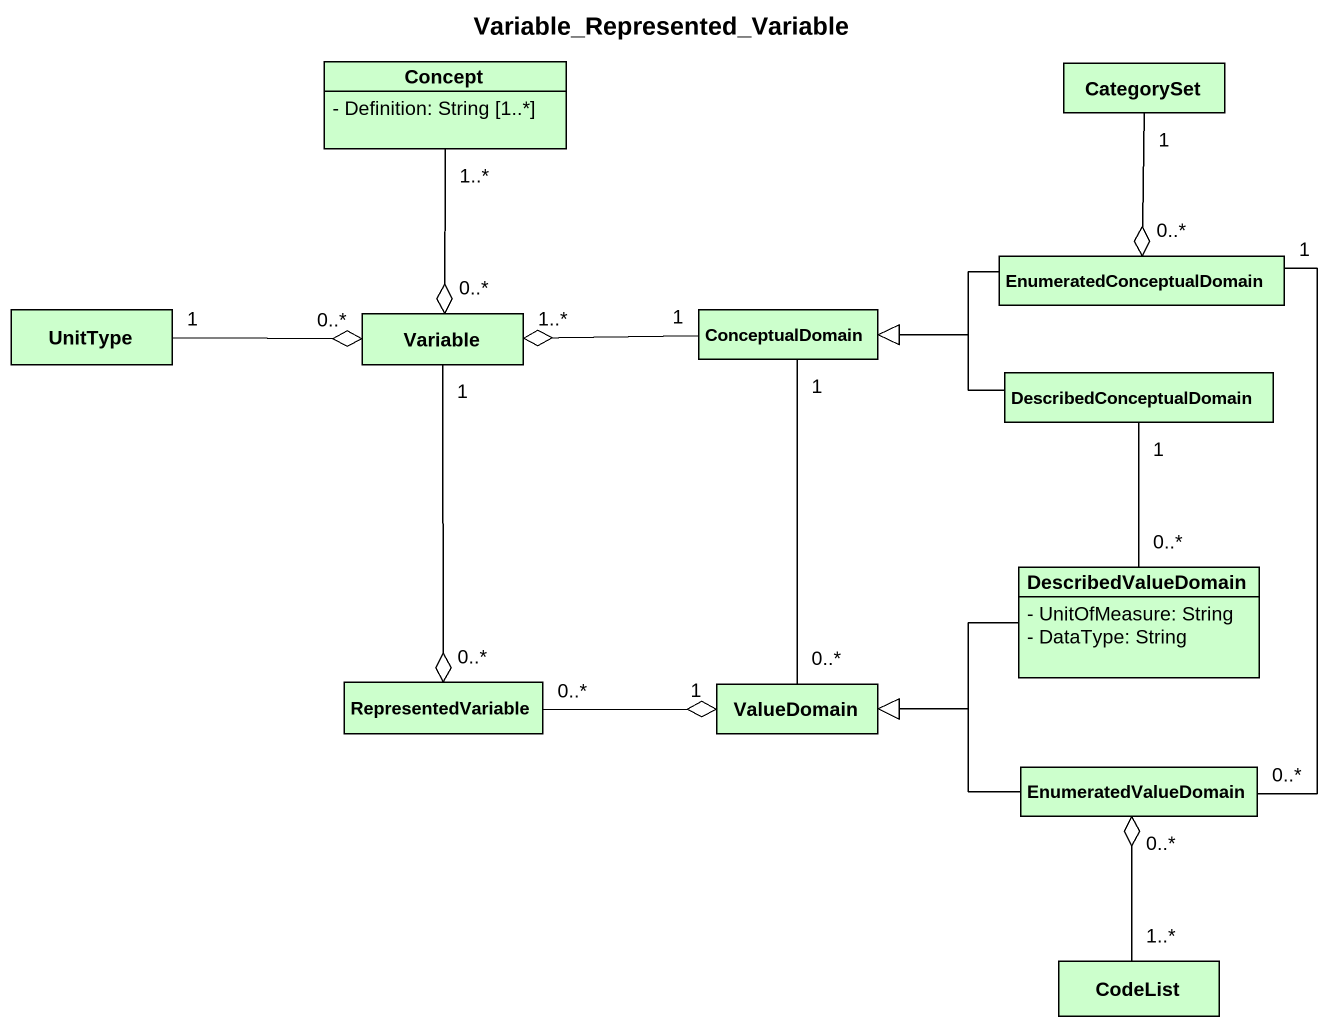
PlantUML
@startuml
title Variable_Represented_Variable
hide circle
hide empty members
skinparam classAttributeIconSize 0
class Concept #CCFFCC {
  - Definition: String [1..*]
}
class CategorySet #CCFFCC
class UnitType #CCFFCC
class Variable #CCFFCC
class ConceptualDomain #CCFFCC
class EnumeratedConceptualDomain #CCFFCC
class DescribedConceptualDomain #CCFFCC
class DescribedValueDomain #CCFFCC {
  - UnitOfMeasure: String
  - DataType: String
}
class RepresentedVariable #CCFFCC
class ValueDomain #CCFFCC
class EnumeratedValueDomain #CCFFCC
class CodeList #CCFFCC
Concept "1..*" --o "0..*" Variable
CategorySet "1" --o "0..*" EnumeratedConceptualDomain
UnitType "1" -right-o "0..*" Variable
Variable "1" --o "0..*" RepresentedVariable
ConceptualDomain "1" -left-o "1..*" Variable
EnumeratedConceptualDomain -left-|> ConceptualDomain
DescribedConceptualDomain -left-|> ConceptualDomain
DescribedValueDomain "0..*" -up- "1" DescribedConceptualDomain
DescribedValueDomain -left-|> ValueDomain
RepresentedVariable "0..*" -right-o "1" ValueDomain
ValueDomain "0..*" -up- "1" ConceptualDomain
EnumeratedValueDomain "0..*" -up- "1" EnumeratedConceptualDomain
EnumeratedValueDomain -left-|> ValueDomain
CodeList "1..*" -up-o "0..*" EnumeratedValueDomain
@enduml
